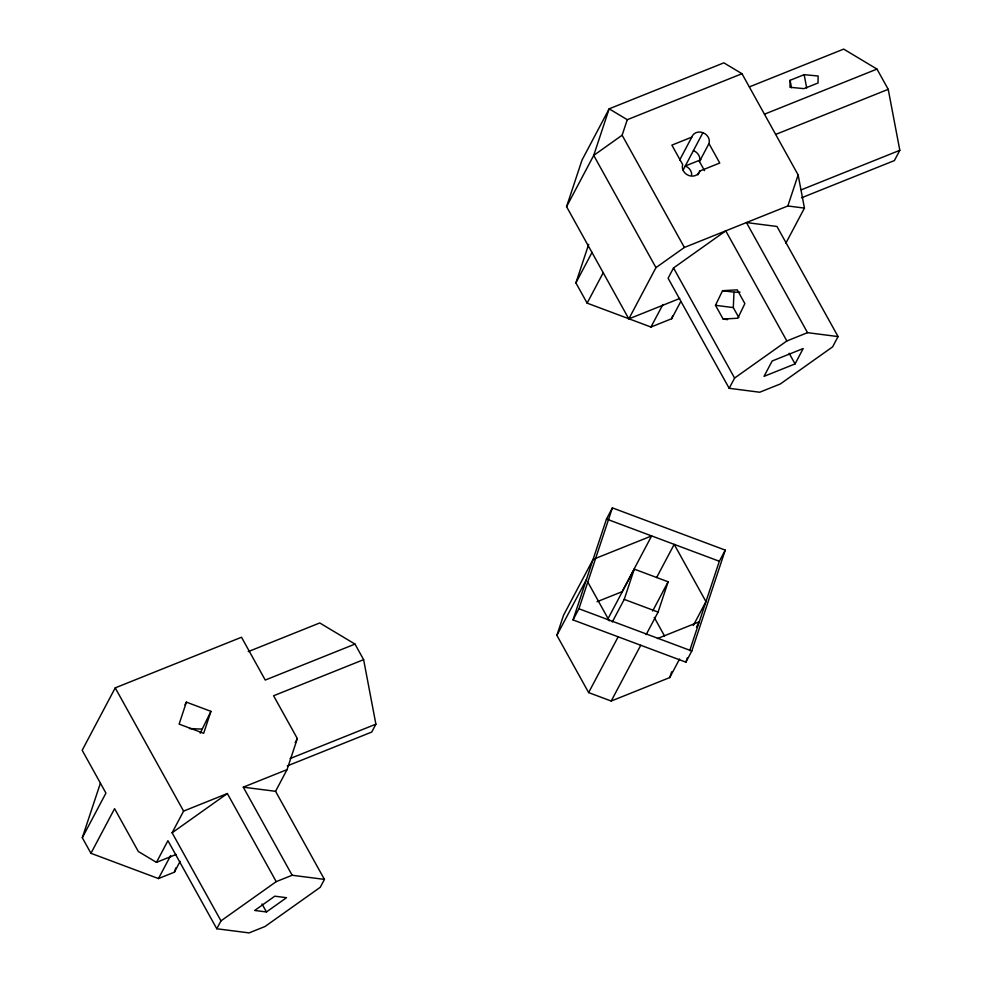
<?xml version="1.0" encoding="UTF-8"?>
<svg xmlns="http://www.w3.org/2000/svg" width="982" height="982" viewBox="0 0 982 982"><rect width="100%" height="100%" fill="white"/><g stroke="black" fill="none" stroke-linecap="round" stroke-linejoin="round"><path stroke-width="1.47" d="M790.093 80.315L789.994 87.288L803.963 88.626L818.031 82.991L818.129 76.007L804.16 74.669L790.093 80.315L791.504 87.717M738.845 317.591L733.296 307.587L733.996 292.17L722.543 290.697L715.485 305.304L723.12 319.064L727.576 319.629M180.111 861.374L174.391 872.188L158.47 878.571L90.945 853.297L82.304 837.72L100.422 783.108M186.396 702.155L179.117 724.115L203.667 733.296L210.946 711.349L186.396 702.155L184.96 704.855M200.193 733.21L210.946 711.349M174.391 872.188L175.815 867.879M90.945 853.297L114.575 808.677L138.327 851.492L156.445 862.368L167.934 840.678L216.789 928.763L249.084 932.9L264.993 926.517L320.255 887.286L324.428 879.393L275.561 791.308L287.051 769.618L297.337 738.574L273.585 695.759L363.622 659.659L354.993 644.082L319.751 622.956L248.237 651.631M679.728 298.491L628.824 318.892L566.565 206.674L582.007 160.103L609.147 108.83L723.869 62.848L741.987 73.711L798.133 174.931L804.442 208.098L785.87 243.18M566.565 206.674L593.717 155.401L622.122 135.221L627.277 119.706L741.987 73.711M680.796 301.474L671.663 318.733L650.968 327.031L587.126 303.131L575.894 282.89L588.672 244.371M679.581 658.983L669.736 677.58L611.209 701.038L588.635 692.592L556.88 635.342L563.57 615.162L593.103 559.384M671.663 318.733L672.609 315.885M573.034 619.924L606.483 519.024L612.387 507.878L725.244 550.116L691.794 651.005L685.89 662.163L573.034 619.924L578.938 608.766L612.387 507.878M612.289 621.974L624.233 599.388L634.274 569.13L668.128 581.798L658.1 612.068L646.144 634.642M628.824 318.892L655.964 267.62L684.38 247.452L787.834 205.975L798.133 174.931M669.736 677.58L671.651 671.811M685.89 662.163L687.314 657.842M689.708 650.636L719.34 561.262L725.244 550.116M354.993 644.082L265.25 680.06L241.498 637.244L115.225 687.866L82.181 750.285L105.933 793.1L82.304 837.72M216.789 928.763L220.975 920.871L172.108 832.785L183.597 811.095L227.358 793.542L276.224 881.627L292.145 875.257L324.428 879.393M158.47 878.571L170.647 855.58M295.189 742.638L297.337 738.574M575.894 282.89L592.072 252.349M587.126 303.131L603.292 272.591M363.622 659.659L375.897 724.164L371.724 732.056L287.309 765.899M679.642 160.054L691.782 137.149A9.194 8.065 27.9 0 1 702.916 132.68A9.194 8.065 27.9 0 1 708.967 143.581L719.757 163.037L699.871 171.015A9.194 8.065 27.9 0 1 688.726 175.483A9.194 8.065 27.9 0 1 682.674 164.583L671.884 145.115L691.782 137.149M683.128 170.046L702.916 132.68M704.499 170.61L699.466 161.527L708.967 143.581M697.834 174.857L699.871 171.015M807.535 332.665L786.84 340.963L725.759 230.856L673.529 267.951L668.091 278.213L729.172 388.307L759.7 392.235L780.395 383.937L832.626 346.842L838.063 336.58L776.983 226.474L746.455 222.558L807.535 332.665L838.063 336.58M650.968 327.031L662.924 304.457M556.88 635.342L586.414 579.564M729.172 388.307L734.597 378.058L786.84 340.963M607.551 619.581L634.274 569.13M588.635 692.592L618.169 636.815M656.614 577.563L674.192 544.372L705.96 601.622L693.304 625.534M652.662 611.013L668.128 581.798M749.413 86.882L843.673 49.1L876.987 69.084L888.219 89.325L899.819 150.307L894.393 160.569L801.545 197.787M611.209 701.038L640.743 645.272M795.064 363.917L803.202 348.536L772.171 360.983L764.021 376.364L795.064 363.917L789.147 353.262M696.459 627.117L699.27 621.802L657.461 638.558M172.108 832.785L227.358 793.542M220.975 920.871L276.224 881.627M266.441 911.959L286.523 897.695L274.788 896.185L254.694 910.461L266.441 911.959L261.998 903.968M764.45 114.194L876.987 69.084M700.841 159.759L685.276 166.007A9.194 8.065 27.9 0 1 691.684 174.808M775.67 134.436L888.219 89.325M801.349 189.796L899.819 150.307M594.491 558.832L651.631 535.927L622.097 591.692L597.019 601.745M290.083 758.57L375.897 724.164M292.145 875.257L243.278 787.171L287.051 769.618M156.445 862.368L176.22 854.438M722.543 290.697L737.237 289.85L744.872 303.622L737.813 318.217L723.12 319.064M733.996 292.17L740.011 292.157M189.452 728.546L201.555 729.098M787.834 205.975L804.442 208.098M715.485 305.304L733.296 307.587M243.278 787.171L275.561 791.308M606.483 519.024L719.34 561.262M624.233 599.388L658.1 612.068M578.938 608.766L691.794 651.005M627.277 119.706L609.147 108.83L593.717 155.401L655.964 267.62M622.122 135.221L684.38 247.452M673.529 267.951L734.597 378.058M654.27 617.457L664.605 636.091M587.887 582.228L609.306 620.845M115.225 687.866L183.597 811.095M804.16 74.669L806.701 88.012M693.415 150.627A9.194 8.065 27.9 0 1 699.466 161.527"/></g></svg>
